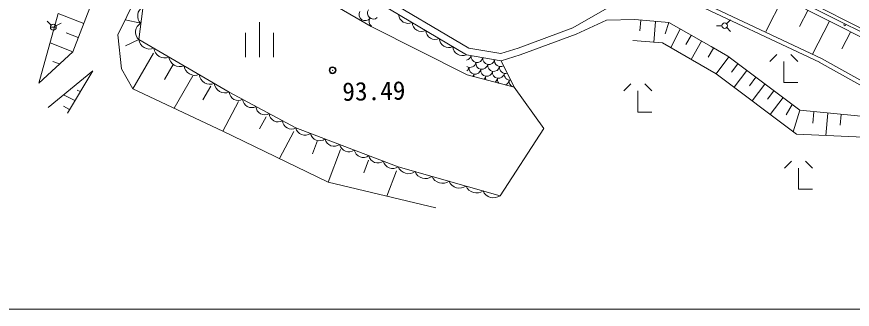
# Model space of a CAD drawing. Units: millimetres, scale not verified. Extents: x 40000 to 680000, y 20000 to 380000.
# Drawn here: x 458762 to 518189, y 235890 to 256706 of the extents above; entities that cross this region are included whole.
import ezdxf
from ezdxf.enums import TextEntityAlignment as Align

# ---------------------------------------------------------------- set-up
doc = ezdxf.new("R2010")
doc.units = ezdxf.units.MM
doc.header["$LTSCALE"] = 1000
doc.header["$PDMODE"] = 32
doc.header["$PDSIZE"] = 500
doc.layers.add('M-BGD', color=7, linetype='Continuous', lineweight=13)
doc.layers.add('M-STR-HTXT', color=7, linetype='Continuous', lineweight=13)
doc.styles.add('ＭＳ ゴシック', font='')
doc.styles.get('ＭＳ ゴシック').set_extended_font_data('MS Gothic')

msp = doc.modelspace()

# ---------------------------------------------------------------- linework, layer by layer
at = {"layer": 'M-BGD'}
for p, q in [((510179, 260290), (525690, 252337)), ((468043, 259701), (465953, 255421)), ((467438, 255082), (468043, 259701)), ((509802, 260126), (525550, 252269)), ((525494, 251859), (509916, 259769)), ((478163, 259375), (483973, 256015)), ((515992, 253742), (504346, 259228)), ((515864, 253471), (504218, 258957)), ((483991, 258019), (490747, 254003)), ((513251, 258051), (512039, 255662)), ((464088, 257656), (462750, 254217)), ((500916, 257412), (498321, 255903)), ((461711, 256940), (460342, 251972)), ((463534, 256231), (461711, 256940)), ((515028, 257159), (514441, 256002)), ((460917, 256393), (461219, 256104)), ((461554, 256057), (461923, 256252)), ((467589, 256237), (466478, 256495)), ((476034, 253820), (476034, 256320)), ((498561, 255458), (500713, 256453)), ((500713, 256453), (502721, 256505)), ((502716, 256510), (505149, 256302)), ((503148, 256457), (503085, 255710)), ((504200, 256368), (504072, 254873)), ((505149, 256302), (504892, 255481)), ((508153, 254579), (505149, 256302)), ((509251, 256208), (509521, 256490)), ((516566, 256393), (515369, 254036)), ((461160, 255955), (461578, 255964)), ((463142, 255224), (462282, 255559)), ((475034, 253820), (475034, 255570)), ((477034, 253820), (477034, 255570)), ((483973, 256015), (490788, 252563)), ((505937, 255850), (505288, 254493)), ((508530, 256054), (508921, 256063)), ((509257, 255932), (509539, 255662)), ((518062, 255617), (517456, 254424)), ((465953, 255421), (466225, 253001)), ((467438, 255082), (466511, 254643)), ((473884, 251335), (467438, 255082)), ((498555, 255463), (494569, 253990)), ((506719, 255377), (506346, 254727)), ((507466, 254974), (506720, 253673)), ((462750, 254217), (461134, 254846)), ((508308, 254469), (507935, 253819)), ((509334, 253903), (508153, 254579)), ((460342, 251972), (462750, 254217)), ((468496, 254120), (467023, 251585)), ((490747, 254003), (493209, 253577)), ((493209, 253577), (494569, 253990)), ((509408, 253847), (508507, 252648)), ((514461, 250047), (509334, 253903)), ((512818, 254018), (512318, 253518)), ((514318, 253518), (513818, 254018)), ((461813, 253343), (461330, 253521)), ((469891, 253309), (469264, 252231)), ((493209, 253577), (494136, 251693)), ((510051, 253364), (509600, 252765)), ((513318, 252018), (513318, 253518)), ((523429, 249217), (515845, 253481)), ((523576, 249479), (515992, 253742)), ((464176, 252856), (461001, 250245)), ((464176, 252856), (462369, 249854)), ((466225, 253001), (467023, 251585)), ((490788, 252563), (494136, 251693)), ((510693, 252881), (509791, 251682)), ((471286, 252499), (469952, 250204)), ((511335, 252398), (510884, 251799)), ((514318, 252018), (513318, 252018)), ((463284, 251375), (463053, 251490)), ((467023, 251585), (473415, 248573)), ((472560, 251758), (472000, 250795)), ((494136, 251693), (496248, 248752)), ((502433, 251923), (501933, 251423)), ((502933, 249923), (502933, 251423)), ((503933, 251423), (503433, 251923)), ((511977, 251915), (511076, 250716)), ((512620, 251432), (512169, 250833)), ((462904, 250744), (462095, 251144)), ((478614, 248800), (473884, 251335)), ((513262, 250949), (512360, 249750)), ((462524, 250113), (462080, 250332)), ((474536, 250664), (473415, 248573)), ((513904, 250466), (513477, 249714)), ((503933, 249923), (502933, 249923)), ((514461, 250047), (513993, 248522)), ((519798, 249526), (514461, 250047)), ((515457, 249950), (515377, 249130)), ((516453, 249853), (516298, 248265)), ((517397, 249760), (517322, 248991)), ((476499, 249590), (476035, 248725)), ((473415, 248573), (480909, 244933)), ((478480, 248550), (477443, 246616)), ((485885, 246030), (478614, 248800)), ((496248, 248752), (493136, 243969)), ((480156, 247903), (479789, 246939)), ((520501, 248077), (514212, 248358)), ((481799, 247268), (480909, 244933)), ((483785, 246500), (483446, 245610)), ((493136, 243969), (485885, 246030)), ((513868, 246432), (513368, 245932)), ((515368, 245932), (514868, 246432)), ((485771, 245732), (485086, 243933)), ((514368, 244432), (514368, 245932)), ((480909, 244933), (488567, 243100)), ((515368, 244432), (514368, 244432))]:
    msp.add_line(p, q, dxfattribs=at)
for points in [[(498321, 255903), (494415, 254459), (493182, 254085), (490929, 254475), (484265, 258436), (480408, 261055), (473046, 262962), (471866, 263956), (471267, 269817), (471848, 271579)], [(514212, 248358), (508507, 252648), (504691, 254836), (502589, 255015)]]:
    msp.add_lwpolyline(points, dxfattribs=at)
for centre, radius in [((461369, 255960), 209), ((509116, 256067), 195), ((517660, 256122), 75), ((481229, 252897), 200)]:
    msp.add_circle(centre, radius, dxfattribs=at)
for centre, radius, start, end in [((468076, 256760), 715, 118.02074, 227.04373), ((483534, 256847), 428, 146.49992, 326.49992), ((484127, 256967), 428, 146.49992, 310.27838), ((486596, 256907), 675, 183.03687, 295.51229), ((467925, 255605), 715, 118.02103, 227.04351), ((482941, 256726), 428, 316.56418, 326.49992), ((483654, 256254), 428, 146.49992, 156.33149), ((484247, 256374), 428, 146.49992, 232.49618), ((487561, 256333), 675, 183.03677, 295.51212), ((488526, 255760), 675, 183.03755, 295.51162), ((468223, 255196), 793, 188.28417, 291.37542), ((489491, 255186), 675, 183.03744, 295.51145), ((469297, 254572), 793, 188.28439, 291.37481), ((490456, 254612), 675, 183.03744, 295.51145), ((470371, 253947), 793, 188.28439, 291.37481), ((490659, 254018), 425, 283.54678, 350.19399), ((491496, 253873), 425, 170.19399, 350.19399), ((492333, 253729), 425, 170.19399, 350.19399), ((471446, 253323), 793, 188.28481, 291.37479), ((491005, 253527), 425, 236.5043, 350.19399), ((491842, 253383), 425, 170.19399, 350.19399), ((492679, 253238), 425, 170.19399, 350.19399), ((493170, 253584), 425, 170.19399, 300.51056), ((493516, 253093), 425, 170.19399, 287.81377), ((472520, 252698), 793, 188.284, 291.3752), ((490514, 253181), 425, 308.71907, 350.19399), ((491351, 253037), 425, 170.19399, 350.19399), ((490861, 252690), 425, 325.99532, 350.19399), ((491697, 252546), 425, 170.19399, 195.35195), ((492188, 252892), 425, 170.19399, 350.19399), ((493025, 252747), 425, 170.19399, 350.19399), ((493862, 252603), 425, 170.19399, 274.67816), ((491697, 252546), 425, 315.51771, 350.19399), ((492534, 252401), 425, 170.19399, 207.09275), ((492534, 252401), 425, 303.7769, 350.19399), ((493371, 252256), 425, 170.19399, 221.59701), ((493371, 252256), 425, 289.27265, 350.19399), ((494208, 252112), 425, 170.19399, 250.67567), ((473594, 252074), 793, 188.2837, 291.37565), ((474512, 251372), 630, 183.40171, 300.22371), ((475458, 250865), 630, 183.40118, 300.22398), ((476405, 250358), 630, 183.40158, 300.22358), ((477351, 249851), 630, 183.40171, 300.22371), ((478297, 249344), 630, 183.40118, 300.22398), ((479263, 248943), 665, 192.42528, 305.86168), ((480302, 248547), 665, 192.42492, 305.86233), ((481340, 248151), 665, 192.4244, 305.86238), ((482379, 247756), 665, 192.42454, 305.86242), ((483418, 247360), 665, 192.42514, 305.86164), ((484457, 246964), 665, 192.42528, 305.86168), ((485495, 246568), 665, 192.42492, 305.86233), ((486628, 246346), 808, 203.08137, 305.19224), ((487836, 246003), 808, 203.08137, 305.19224), ((489045, 245659), 808, 203.08131, 305.19287), ((490253, 245316), 808, 203.08115, 305.19245), ((491462, 244973), 808, 203.08096, 305.19308), ((492670, 244629), 808, 203.08137, 305.19224)]:
    msp.add_arc(centre, radius, start, end, dxfattribs=at)
msp.add_point((481229, 252897), dxfattribs=at)
at = {"layer": 'M-STR-HTXT'}
msp.add_line((361488, 235890), (525550, 235890), dxfattribs=at)

# ---------------------------------------------------------------- texts
at = {"layer": 'M-BGD', "style": 'ＭＳ ゴシック'}
msp.add_text('93.49', height=1320, rotation=1.263, dxfattribs=at).set_placement((481941, 250318), align=Align.BOTTOM_LEFT)

doc.saveas('drawing.dxf')
